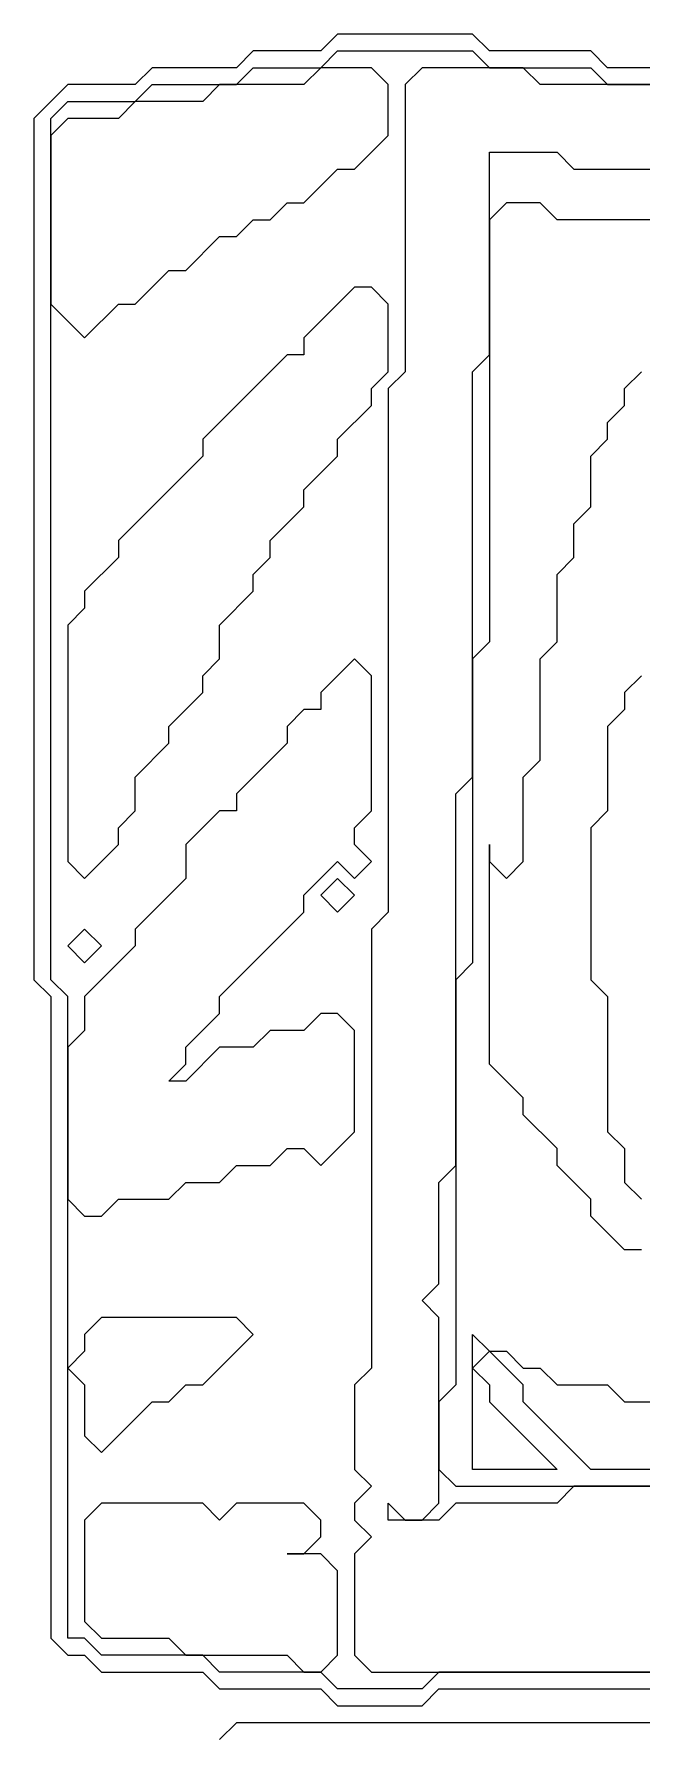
# Model space of a CAD drawing. Extents: x 1.99 to 8.01, y 0.51 to 9.28.
# Drawn here: x 1.985 to 3.044, y 6.319 to 9.279 of the extents above; entities that cross this region are included whole.
import ezdxf

# ---------------------------------------------------------------- set-up
doc = ezdxf.new("R2010")
doc.units = 0
doc.layers.get('0').update_dxf_attribs({"linetype": 'CONTINUOUS'})

msp = doc.modelspace()

# ---------------------------------------------------------------- linework, layer by layer
for points in [[(3.1912, 9.2206), (2.9853, 9.2206), (2.9559, 9.25), (2.7794, 9.25), (2.7794, 9.25), (2.75, 9.2794), (2.5147, 9.2794), (2.4853, 9.25), (2.3676, 9.25), (2.3382, 9.2206), (2.1912, 9.2206), (2.1618, 9.1912), (2.0441, 9.1912), (1.9853, 9.1324), (1.9853, 7.6324), (2.0147, 7.6029), (2.0147, 6.4853), (2.0441, 6.4559), (2.0735, 6.4559), (2.1029, 6.4265), (2.2794, 6.4265), (2.3088, 6.3971), (2.4853, 6.3971), (2.5147, 6.3676), (2.6618, 6.3676), (2.6912, 6.3971), (3.5441, 6.3971)], [(3.1912, 9.2206), (2.9853, 9.2206), (2.9559, 9.25), (2.7794, 9.25), (2.7794, 9.25), (2.75, 9.2794), (2.5147, 9.2794), (2.4853, 9.25), (2.3676, 9.25), (2.3382, 9.2206), (2.1912, 9.2206), (2.1618, 9.1912), (2.0441, 9.1912), (1.9853, 9.1324), (1.9853, 7.6324), (2.0147, 7.6029), (2.0147, 6.4853), (2.0441, 6.4559), (2.0735, 6.4559), (2.1029, 6.4265), (2.2794, 6.4265), (2.3088, 6.3971), (2.4853, 6.3971), (2.5147, 6.3676), (2.6618, 6.3676), (2.6912, 6.3971), (3.5441, 6.3971)], [(3.1912, 9.2206), (2.9853, 9.2206), (2.9559, 9.25), (2.7794, 9.25), (2.7794, 9.25), (2.75, 9.2794), (2.5147, 9.2794), (2.4853, 9.25), (2.3676, 9.25), (2.3382, 9.2206), (2.1912, 9.2206), (2.1618, 9.1912), (2.0441, 9.1912), (1.9853, 9.1324), (1.9853, 7.6324), (2.0147, 7.6029), (2.0147, 6.4853), (2.0441, 6.4559), (2.0735, 6.4559), (2.1029, 6.4265), (2.2794, 6.4265), (2.3088, 6.3971), (2.4853, 6.3971), (2.5147, 6.3676), (2.6618, 6.3676), (2.6912, 6.3971), (3.5441, 6.3971)], [(3.1912, 9.2206), (2.9853, 9.2206), (2.9559, 9.25), (2.7794, 9.25), (2.7794, 9.25), (2.75, 9.2794), (2.5147, 9.2794), (2.4853, 9.25), (2.3676, 9.25), (2.3382, 9.2206), (2.1912, 9.2206), (2.1618, 9.1912), (2.0441, 9.1912), (1.9853, 9.1324), (1.9853, 7.6324), (2.0147, 7.6029), (2.0147, 6.4853), (2.0441, 6.4559), (2.0735, 6.4559), (2.1029, 6.4265), (2.2794, 6.4265), (2.3088, 6.3971), (2.4853, 6.3971), (2.5147, 6.3676), (2.6618, 6.3676), (2.6912, 6.3971), (3.5441, 6.3971)], [(3.5441, 6.4265), (2.6912, 6.4265), (2.6618, 6.3971), (2.5147, 6.3971), (2.4853, 6.4265), (2.3088, 6.4265), (2.2794, 6.4559), (2.1029, 6.4559), (2.0735, 6.4853), (2.0441, 6.4853), (2.0441, 7.6029), (2.0147, 7.6324), (2.0147, 9.1324), (2.0441, 9.1618), (2.1618, 9.1618), (2.1912, 9.1912), (2.3382, 9.1912), (2.3676, 9.2206), (2.4853, 9.2206), (2.5147, 9.25), (2.5147, 9.25), (2.75, 9.25), (2.7794, 9.2206), (2.9559, 9.2206), (2.9853, 9.1912), (3.1912, 9.1912)], [(3.5441, 6.4265), (2.6912, 6.4265), (2.6618, 6.3971), (2.5147, 6.3971), (2.4853, 6.4265), (2.3088, 6.4265), (2.2794, 6.4559), (2.1029, 6.4559), (2.0735, 6.4853), (2.0441, 6.4853), (2.0441, 7.6029), (2.0147, 7.6324), (2.0147, 9.1324), (2.0441, 9.1618), (2.1618, 9.1618), (2.1912, 9.1912), (2.3382, 9.1912), (2.3676, 9.2206), (2.4853, 9.2206), (2.5147, 9.25), (2.5147, 9.25), (2.75, 9.25), (2.7794, 9.2206), (2.9559, 9.2206), (2.9853, 9.1912), (3.1912, 9.1912)], [(3.5441, 6.4265), (2.6912, 6.4265), (2.6618, 6.3971), (2.5147, 6.3971), (2.4853, 6.4265), (2.3088, 6.4265), (2.2794, 6.4559), (2.1029, 6.4559), (2.0735, 6.4853), (2.0441, 6.4853), (2.0441, 7.6029), (2.0147, 7.6324), (2.0147, 9.1324), (2.0441, 9.1618), (2.1618, 9.1618), (2.1912, 9.1912), (2.3382, 9.1912), (2.3676, 9.2206), (2.4853, 9.2206), (2.5147, 9.25), (2.5147, 9.25), (2.75, 9.25), (2.7794, 9.2206), (2.9559, 9.2206), (2.9853, 9.1912), (3.1912, 9.1912)], [(3.5441, 6.4265), (2.6912, 6.4265), (2.6618, 6.3971), (2.5147, 6.3971), (2.4853, 6.4265), (2.3088, 6.4265), (2.2794, 6.4559), (2.1029, 6.4559), (2.0735, 6.4853), (2.0441, 6.4853), (2.0441, 7.6029), (2.0147, 7.6324), (2.0147, 9.1324), (2.0441, 9.1618), (2.1618, 9.1618), (2.1912, 9.1912), (2.3382, 9.1912), (2.3676, 9.2206), (2.4853, 9.2206), (2.5147, 9.25), (2.5147, 9.25), (2.75, 9.25), (2.7794, 9.2206), (2.9559, 9.2206), (2.9853, 9.1912), (3.1912, 9.1912)], [(3.0735, 9.1912), (2.8676, 9.1912), (2.8676, 9.1912), (2.8382, 9.2206), (2.6618, 9.2206), (2.6324, 9.1912), (2.6324, 8.6912), (2.6029, 8.6618), (2.6029, 7.75), (2.5735, 7.7206), (2.5735, 6.9559), (2.5441, 6.9265), (2.5441, 6.7794), (2.5735, 6.75), (2.5441, 6.7206), (2.5441, 6.6912), (2.5735, 6.6618), (2.5441, 6.6324), (2.5441, 6.4559), (2.5735, 6.4265), (3.1029, 6.4265)], [(3.0735, 9.1912), (2.8676, 9.1912), (2.8676, 9.1912), (2.8382, 9.2206), (2.6618, 9.2206), (2.6324, 9.1912), (2.6324, 8.6912), (2.6029, 8.6618), (2.6029, 7.75), (2.5735, 7.7206), (2.5735, 6.9559), (2.5441, 6.9265), (2.5441, 6.7794), (2.5735, 6.75), (2.5441, 6.7206), (2.5441, 6.6912), (2.5735, 6.6618), (2.5441, 6.6324), (2.5441, 6.4559), (2.5735, 6.4265), (3.1029, 6.4265)], [(3.0735, 9.1912), (2.8676, 9.1912), (2.8676, 9.1912), (2.8382, 9.2206), (2.6618, 9.2206), (2.6324, 9.1912), (2.6324, 8.6912), (2.6029, 8.6618), (2.6029, 7.75), (2.5735, 7.7206), (2.5735, 6.9559), (2.5441, 6.9265), (2.5441, 6.7794), (2.5735, 6.75), (2.5441, 6.7206), (2.5441, 6.6912), (2.5735, 6.6618), (2.5441, 6.6324), (2.5441, 6.4559), (2.5735, 6.4265), (3.1029, 6.4265)], [(3.0735, 9.1912), (2.8676, 9.1912), (2.8676, 9.1912), (2.8382, 9.2206), (2.6618, 9.2206), (2.6324, 9.1912), (2.6324, 8.6912), (2.6029, 8.6618), (2.6029, 7.75), (2.5735, 7.7206), (2.5735, 6.9559), (2.5441, 6.9265), (2.5441, 6.7794), (2.5735, 6.75), (2.5441, 6.7206), (2.5441, 6.6912), (2.5735, 6.6618), (2.5441, 6.6324), (2.5441, 6.4559), (2.5735, 6.4265), (3.1029, 6.4265)], [(4.6324, 6.75), (2.9265, 6.75), (2.8971, 6.7206), (2.7206, 6.7206), (2.6912, 6.6912), (2.6029, 6.6912), (2.6029, 6.7206), (2.6324, 6.6912), (2.6618, 6.6912), (2.6912, 6.7206), (2.6912, 7.0441), (2.6618, 7.0735), (2.6912, 7.1029), (2.6912, 7.2794), (2.7206, 7.3088), (2.7206, 7.9559), (2.75, 7.9853), (2.75, 8.6912), (2.7794, 8.7206), (2.7794, 9.0735), (2.7794, 9.0735), (2.8971, 9.0735), (2.9265, 9.0441), (3.1324, 9.0441)], [(4.6324, 6.75), (2.9265, 6.75), (2.8971, 6.7206), (2.7206, 6.7206), (2.6912, 6.6912), (2.6029, 6.6912), (2.6029, 6.7206), (2.6324, 6.6912), (2.6618, 6.6912), (2.6912, 6.7206), (2.6912, 7.0441), (2.6618, 7.0735), (2.6912, 7.1029), (2.6912, 7.2794), (2.7206, 7.3088), (2.7206, 7.9559), (2.75, 7.9853), (2.75, 8.6912), (2.7794, 8.7206), (2.7794, 9.0735), (2.7794, 9.0735), (2.8971, 9.0735), (2.9265, 9.0441), (3.1324, 9.0441)], [(4.6324, 6.75), (2.9265, 6.75), (2.8971, 6.7206), (2.7206, 6.7206), (2.6912, 6.6912), (2.6618, 6.6912), (2.6912, 6.7206), (2.6912, 7.0441), (2.6618, 7.0735), (2.6912, 7.1029), (2.6912, 7.2794), (2.7206, 7.3088), (2.7206, 7.9559), (2.75, 7.9853), (2.75, 8.6912), (2.7794, 8.7206), (2.7794, 9.0735), (2.7794, 9.0735), (2.8971, 9.0735), (2.9265, 9.0441), (3.1324, 9.0441)], [(4.6324, 6.75), (2.9265, 6.75), (2.8971, 6.7206), (2.7206, 6.7206), (2.6912, 6.6912), (2.6618, 6.6912), (2.6912, 6.7206), (2.6912, 7.0441), (2.6618, 7.0735), (2.6912, 7.1029), (2.6912, 7.2794), (2.7206, 7.3088), (2.7206, 7.9559), (2.75, 7.9853), (2.75, 8.6912), (2.7794, 8.7206), (2.7794, 9.0735), (2.7794, 9.0735), (2.8971, 9.0735), (2.9265, 9.0441), (3.1324, 9.0441)], [(3.0735, 8.9559), (2.8971, 8.9559), (2.8971, 8.9559), (2.8676, 8.9853), (2.8088, 8.9853), (2.7794, 8.9559), (2.7794, 8.2206), (2.75, 8.1912), (2.75, 7.6618), (2.7206, 7.6324), (2.7206, 6.9265), (2.6912, 6.8971), (2.6912, 6.7794), (2.7206, 6.75), (3.9559, 6.75)], [(3.0735, 8.9559), (2.8971, 8.9559), (2.8971, 8.9559), (2.8676, 8.9853), (2.8088, 8.9853), (2.7794, 8.9559), (2.7794, 8.2206), (2.75, 8.1912), (2.75, 7.6618), (2.7206, 7.6324), (2.7206, 6.9265), (2.6912, 6.8971), (2.6912, 6.7794), (2.7206, 6.75), (3.9559, 6.75)], [(3.0735, 8.9559), (2.8971, 8.9559), (2.8971, 8.9559), (2.8676, 8.9853), (2.8088, 8.9853), (2.7794, 8.9559), (2.7794, 8.2206), (2.75, 8.1912), (2.75, 7.6618), (2.7206, 7.6324), (2.7206, 6.9265), (2.6912, 6.8971), (2.6912, 6.7794), (2.7206, 6.75), (3.9559, 6.75)], [(3.0735, 8.9559), (2.8971, 8.9559), (2.8971, 8.9559), (2.8676, 8.9853), (2.8088, 8.9853), (2.7794, 8.9559), (2.7794, 8.2206), (2.75, 8.1912), (2.75, 7.6618), (2.7206, 7.6324), (2.7206, 6.9265), (2.6912, 6.8971), (2.6912, 6.7794), (2.7206, 6.75), (3.9559, 6.75)], [(3.0441, 7.1618), (3.0147, 7.1618), (2.9559, 7.2206), (2.9559, 7.25), (2.8971, 7.3088), (2.8971, 7.3382), (2.8382, 7.3971), (2.8382, 7.4265), (2.7794, 7.4853), (2.7794, 7.8676), (2.7794, 7.8382), (2.8088, 7.8088), (2.8382, 7.8382), (2.8382, 7.9853), (2.8676, 8.0147), (2.8676, 8.1912), (2.8971, 8.2206), (2.8971, 8.3382), (2.9265, 8.3676), (2.9265, 8.4265), (2.9559, 8.4559), (2.9559, 8.5441), (2.9853, 8.5735), (2.9853, 8.6029), (3.0147, 8.6324), (3.0147, 8.6618), (3.0441, 8.6912)], [(3.0441, 7.1618), (3.0147, 7.1618), (2.9559, 7.2206), (2.9559, 7.25), (2.8971, 7.3088), (2.8971, 7.3382), (2.8382, 7.3971), (2.8382, 7.4265), (2.7794, 7.4853), (2.7794, 7.8676), (2.7794, 7.8382), (2.8088, 7.8088), (2.8382, 7.8382), (2.8382, 7.9853), (2.8676, 8.0147), (2.8676, 8.1912), (2.8971, 8.2206), (2.8971, 8.3382), (2.9265, 8.3676), (2.9265, 8.4265), (2.9559, 8.4559), (2.9559, 8.5441), (2.9853, 8.5735), (2.9853, 8.6029), (3.0147, 8.6324), (3.0147, 8.6618), (3.0441, 8.6912)], [(3.0441, 7.1618), (3.0147, 7.1618), (2.9559, 7.2206), (2.9559, 7.25), (2.8971, 7.3088), (2.8971, 7.3382), (2.8382, 7.3971), (2.8382, 7.4265), (2.7794, 7.4853), (2.7794, 7.8382), (2.8088, 7.8088), (2.8382, 7.8382), (2.8382, 7.9853), (2.8676, 8.0147), (2.8676, 8.1912), (2.8971, 8.2206), (2.8971, 8.3382), (2.9265, 8.3676), (2.9265, 8.4265), (2.9559, 8.4559), (2.9559, 8.5441), (2.9853, 8.5735), (2.9853, 8.6029), (3.0147, 8.6324), (3.0147, 8.6618), (3.0441, 8.6912)], [(3.0441, 7.1618), (3.0147, 7.1618), (2.9559, 7.2206), (2.9559, 7.25), (2.8971, 7.3088), (2.8971, 7.3382), (2.8382, 7.3971), (2.8382, 7.4265), (2.7794, 7.4853), (2.7794, 7.8382), (2.8088, 7.8088), (2.8382, 7.8382), (2.8382, 7.9853), (2.8676, 8.0147), (2.8676, 8.1912), (2.8971, 8.2206), (2.8971, 8.3382), (2.9265, 8.3676), (2.9265, 8.4265), (2.9559, 8.4559), (2.9559, 8.5441), (2.9853, 8.5735), (2.9853, 8.6029), (3.0147, 8.6324), (3.0147, 8.6618), (3.0441, 8.6912)], [(3.0441, 8.1618), (3.0147, 8.1324), (3.0147, 8.1029), (2.9853, 8.0735), (2.9853, 7.9265), (2.9559, 7.8971), (2.9559, 7.6324), (2.9853, 7.6029), (2.9853, 7.3676), (3.0147, 7.3382), (3.0147, 7.2794), (3.0441, 7.25)], [(3.0441, 8.1618), (3.0147, 8.1324), (3.0147, 8.1029), (2.9853, 8.0735), (2.9853, 7.9265), (2.9559, 7.8971), (2.9559, 7.6324), (2.9853, 7.6029), (2.9853, 7.3676), (3.0147, 7.3382), (3.0147, 7.2794), (3.0441, 7.25)], [(3.0441, 8.1618), (3.0147, 8.1324), (3.0147, 8.1029), (2.9853, 8.0735), (2.9853, 7.9265), (2.9559, 7.8971), (2.9559, 7.6324), (2.9853, 7.6029), (2.9853, 7.3676), (3.0147, 7.3382), (3.0147, 7.2794), (3.0441, 7.25)], [(3.0441, 8.1618), (3.0147, 8.1324), (3.0147, 8.1029), (2.9853, 8.0735), (2.9853, 7.9265), (2.9559, 7.8971), (2.9559, 7.6324), (2.9853, 7.6029), (2.9853, 7.3676), (3.0147, 7.3382), (3.0147, 7.2794), (3.0441, 7.25)], [(3.3088, 6.7794), (2.9559, 6.7794), (2.8382, 6.8971), (2.8382, 6.9265), (2.7794, 6.9853), (2.75, 6.9559), (2.7794, 6.9265), (2.7794, 6.8971), (2.8971, 6.7794), (2.75, 6.7794), (2.75, 7.0147), (2.7794, 6.9853), (2.8088, 6.9853), (2.8382, 6.9559), (2.8676, 6.9559), (2.8971, 6.9265), (2.9853, 6.9265), (3.0147, 6.8971), (3.1618, 6.8971)], [(3.3088, 6.7794), (2.9559, 6.7794), (2.8382, 6.8971), (2.8382, 6.9265), (2.7794, 6.9853), (2.75, 6.9559), (2.7794, 6.9265), (2.7794, 6.8971), (2.8971, 6.7794), (2.75, 6.7794), (2.75, 7.0147), (2.7794, 6.9853), (2.8088, 6.9853), (2.8382, 6.9559), (2.8676, 6.9559), (2.8971, 6.9265), (2.9853, 6.9265), (3.0147, 6.8971), (3.1618, 6.8971)], [(3.3088, 6.7794), (2.9559, 6.7794), (2.8382, 6.8971), (2.8382, 6.9265), (2.7794, 6.9853), (2.75, 6.9559), (2.7794, 6.9265), (2.7794, 6.8971), (2.8971, 6.7794), (2.75, 6.7794), (2.75, 7.0147), (2.7794, 6.9853), (2.8088, 6.9853), (2.8382, 6.9559), (2.8676, 6.9559), (2.8971, 6.9265), (2.9853, 6.9265), (3.0147, 6.8971), (3.1618, 6.8971)], [(3.3088, 6.7794), (2.9559, 6.7794), (2.8382, 6.8971), (2.8382, 6.9265), (2.7794, 6.9853), (2.75, 6.9559), (2.7794, 6.9265), (2.7794, 6.8971), (2.8971, 6.7794), (2.75, 6.7794), (2.75, 7.0147), (2.7794, 6.9853), (2.8088, 6.9853), (2.8382, 6.9559), (2.8676, 6.9559), (2.8971, 6.9265), (2.9853, 6.9265), (3.0147, 6.8971), (3.1618, 6.8971)], [(4.9265, 6.3088), (4.8971, 6.3382), (4.7794, 6.3382), (4.75, 6.3676), (4.6324, 6.3676), (4.6324, 6.3676), (4.6029, 6.3971), (3.9265, 6.3971), (3.8971, 6.3676), (3.1029, 6.3676), (3.0735, 6.3382), (2.3382, 6.3382), (2.3088, 6.3088)], [(4.9265, 6.3088), (4.8971, 6.3382), (4.7794, 6.3382), (4.75, 6.3676), (4.6324, 6.3676), (4.6324, 6.3676), (4.6029, 6.3971), (3.9265, 6.3971), (3.8971, 6.3676), (3.1029, 6.3676), (3.0735, 6.3382), (2.3382, 6.3382), (2.3088, 6.3088)], [(4.9265, 6.3088), (4.8971, 6.3382), (4.7794, 6.3382), (4.75, 6.3676), (4.6324, 6.3676), (4.6324, 6.3676), (4.6029, 6.3971), (3.9265, 6.3971), (3.8971, 6.3676), (3.1029, 6.3676), (3.0735, 6.3382), (2.3382, 6.3382), (2.3088, 6.3088)], [(4.9265, 6.3088), (4.8971, 6.3382), (4.7794, 6.3382), (4.75, 6.3676), (4.6324, 6.3676), (4.6324, 6.3676), (4.6029, 6.3971), (3.9265, 6.3971), (3.8971, 6.3676), (3.1029, 6.3676), (3.0735, 6.3382), (2.3382, 6.3382), (2.3088, 6.3088)]]:
    msp.add_lwpolyline(points)
for points in [[(2.6029, 9.1912), (2.5735, 9.2206), (2.4853, 9.2206), (2.4559, 9.1912), (2.3088, 9.1912), (2.2794, 9.1618), (2.1618, 9.1618), (2.1324, 9.1324), (2.0441, 9.1324), (2.0147, 9.1029), (2.0147, 8.8088), (2.0735, 8.75), (2.1324, 8.8088), (2.1618, 8.8088), (2.2206, 8.8676), (2.25, 8.8676), (2.3088, 8.9265), (2.3382, 8.9265), (2.3676, 8.9559), (2.3971, 8.9559), (2.4265, 8.9853), (2.4559, 8.9853), (2.5147, 9.0441), (2.5441, 9.0441), (2.6029, 9.1029), (2.6029, 9.1912)], [(2.6029, 9.1912), (2.5735, 9.2206), (2.4853, 9.2206), (2.4559, 9.1912), (2.3088, 9.1912), (2.2794, 9.1618), (2.1618, 9.1618), (2.1324, 9.1324), (2.0441, 9.1324), (2.0147, 9.1029), (2.0147, 8.8088), (2.0735, 8.75), (2.1324, 8.8088), (2.1618, 8.8088), (2.2206, 8.8676), (2.25, 8.8676), (2.3088, 8.9265), (2.3382, 8.9265), (2.3676, 8.9559), (2.3971, 8.9559), (2.4265, 8.9853), (2.4559, 8.9853), (2.5147, 9.0441), (2.5441, 9.0441), (2.6029, 9.1029), (2.6029, 9.1912)], [(2.6029, 9.1912), (2.5735, 9.2206), (2.4853, 9.2206), (2.4559, 9.1912), (2.3088, 9.1912), (2.2794, 9.1618), (2.1618, 9.1618), (2.1324, 9.1324), (2.0441, 9.1324), (2.0147, 9.1029), (2.0147, 8.8088), (2.0735, 8.75), (2.1324, 8.8088), (2.1618, 8.8088), (2.2206, 8.8676), (2.25, 8.8676), (2.3088, 8.9265), (2.3382, 8.9265), (2.3676, 8.9559), (2.3971, 8.9559), (2.4265, 8.9853), (2.4559, 8.9853), (2.5147, 9.0441), (2.5441, 9.0441), (2.6029, 9.1029), (2.6029, 9.1912)], [(2.6029, 9.1912), (2.5735, 9.2206), (2.4853, 9.2206), (2.4559, 9.1912), (2.3088, 9.1912), (2.2794, 9.1618), (2.1618, 9.1618), (2.1324, 9.1324), (2.0441, 9.1324), (2.0147, 9.1029), (2.0147, 8.8088), (2.0735, 8.75), (2.1324, 8.8088), (2.1618, 8.8088), (2.2206, 8.8676), (2.25, 8.8676), (2.3088, 8.9265), (2.3382, 8.9265), (2.3676, 8.9559), (2.3971, 8.9559), (2.4265, 8.9853), (2.4559, 8.9853), (2.5147, 9.0441), (2.5441, 9.0441), (2.6029, 9.1029), (2.6029, 9.1912)], [(2.6029, 8.8088), (2.5735, 8.8382), (2.5441, 8.8382), (2.4559, 8.75), (2.4559, 8.7206), (2.4265, 8.7206), (2.2794, 8.5735), (2.2794, 8.5441), (2.1324, 8.3971), (2.1324, 8.3676), (2.0735, 8.3088), (2.0735, 8.2794), (2.0441, 8.25), (2.0441, 7.8382), (2.0735, 7.8088), (2.1324, 7.8676), (2.1324, 7.8971), (2.1618, 7.9265), (2.1618, 7.9853), (2.2206, 8.0441), (2.2206, 8.0735), (2.2794, 8.1324), (2.2794, 8.1618), (2.3088, 8.1912), (2.3088, 8.25), (2.3676, 8.3088), (2.3676, 8.3382), (2.3971, 8.3676), (2.3971, 8.3971), (2.4559, 8.4559), (2.4559, 8.4853), (2.5147, 8.5441), (2.5147, 8.5735), (2.5735, 8.6324), (2.5735, 8.6618), (2.6029, 8.6912), (2.6029, 8.8088)], [(2.6029, 8.8088), (2.5735, 8.8382), (2.5441, 8.8382), (2.4559, 8.75), (2.4559, 8.7206), (2.4265, 8.7206), (2.2794, 8.5735), (2.2794, 8.5441), (2.1324, 8.3971), (2.1324, 8.3676), (2.0735, 8.3088), (2.0735, 8.2794), (2.0441, 8.25), (2.0441, 7.8382), (2.0735, 7.8088), (2.1324, 7.8676), (2.1324, 7.8971), (2.1618, 7.9265), (2.1618, 7.9853), (2.2206, 8.0441), (2.2206, 8.0735), (2.2794, 8.1324), (2.2794, 8.1618), (2.3088, 8.1912), (2.3088, 8.25), (2.3676, 8.3088), (2.3676, 8.3382), (2.3971, 8.3676), (2.3971, 8.3971), (2.4559, 8.4559), (2.4559, 8.4853), (2.5147, 8.5441), (2.5147, 8.5735), (2.5735, 8.6324), (2.5735, 8.6618), (2.6029, 8.6912), (2.6029, 8.8088)], [(2.6029, 8.8088), (2.5735, 8.8382), (2.5441, 8.8382), (2.4559, 8.75), (2.4559, 8.7206), (2.4265, 8.7206), (2.2794, 8.5735), (2.2794, 8.5441), (2.1324, 8.3971), (2.1324, 8.3676), (2.0735, 8.3088), (2.0735, 8.2794), (2.0441, 8.25), (2.0441, 7.8382), (2.0735, 7.8088), (2.1324, 7.8676), (2.1324, 7.8971), (2.1618, 7.9265), (2.1618, 7.9853), (2.2206, 8.0441), (2.2206, 8.0735), (2.2794, 8.1324), (2.2794, 8.1618), (2.3088, 8.1912), (2.3088, 8.25), (2.3676, 8.3088), (2.3676, 8.3382), (2.3971, 8.3676), (2.3971, 8.3971), (2.4559, 8.4559), (2.4559, 8.4853), (2.5147, 8.5441), (2.5147, 8.5735), (2.5735, 8.6324), (2.5735, 8.6618), (2.6029, 8.6912), (2.6029, 8.8088)], [(2.6029, 8.8088), (2.5735, 8.8382), (2.5441, 8.8382), (2.4559, 8.75), (2.4559, 8.7206), (2.4265, 8.7206), (2.2794, 8.5735), (2.2794, 8.5441), (2.1324, 8.3971), (2.1324, 8.3676), (2.0735, 8.3088), (2.0735, 8.2794), (2.0441, 8.25), (2.0441, 7.8382), (2.0735, 7.8088), (2.1324, 7.8676), (2.1324, 7.8971), (2.1618, 7.9265), (2.1618, 7.9853), (2.2206, 8.0441), (2.2206, 8.0735), (2.2794, 8.1324), (2.2794, 8.1618), (2.3088, 8.1912), (2.3088, 8.25), (2.3676, 8.3088), (2.3676, 8.3382), (2.3971, 8.3676), (2.3971, 8.3971), (2.4559, 8.4559), (2.4559, 8.4853), (2.5147, 8.5441), (2.5147, 8.5735), (2.5735, 8.6324), (2.5735, 8.6618), (2.6029, 8.6912), (2.6029, 8.8088)], [(2.5735, 8.1618), (2.5441, 8.1912), (2.4853, 8.1324), (2.4853, 8.1029), (2.4559, 8.1029), (2.4265, 8.0735), (2.4265, 8.0441), (2.3382, 7.9559), (2.3382, 7.9265), (2.3088, 7.9265), (2.25, 7.8676), (2.25, 7.8088), (2.1618, 7.7206), (2.1618, 7.6912), (2.0735, 7.6029), (2.0735, 7.5441), (2.0441, 7.5147), (2.0441, 7.25), (2.0735, 7.2206), (2.1029, 7.2206), (2.1324, 7.25), (2.2206, 7.25), (2.25, 7.2794), (2.3088, 7.2794), (2.3382, 7.3088), (2.3971, 7.3088), (2.4265, 7.3382), (2.4559, 7.3382), (2.4853, 7.3088), (2.5441, 7.3676), (2.5441, 7.5441), (2.5147, 7.5735), (2.4853, 7.5735), (2.4559, 7.5441), (2.3971, 7.5441), (2.3676, 7.5147), (2.3088, 7.5147), (2.25, 7.4559), (2.2206, 7.4559), (2.25, 7.4853), (2.25, 7.5147), (2.3088, 7.5735), (2.3088, 7.6029), (2.4559, 7.75), (2.4559, 7.7794), (2.5147, 7.8382), (2.5441, 7.8088), (2.5735, 7.8382), (2.5441, 7.8676), (2.5441, 7.8971), (2.5735, 7.9265), (2.5735, 8.1618)], [(2.5735, 8.1618), (2.5441, 8.1912), (2.4853, 8.1324), (2.4853, 8.1029), (2.4559, 8.1029), (2.4265, 8.0735), (2.4265, 8.0441), (2.3382, 7.9559), (2.3382, 7.9265), (2.3088, 7.9265), (2.25, 7.8676), (2.25, 7.8088), (2.1618, 7.7206), (2.1618, 7.6912), (2.0735, 7.6029), (2.0735, 7.5441), (2.0441, 7.5147), (2.0441, 7.25), (2.0735, 7.2206), (2.1029, 7.2206), (2.1324, 7.25), (2.2206, 7.25), (2.25, 7.2794), (2.3088, 7.2794), (2.3382, 7.3088), (2.3971, 7.3088), (2.4265, 7.3382), (2.4559, 7.3382), (2.4853, 7.3088), (2.5441, 7.3676), (2.5441, 7.5441), (2.5147, 7.5735), (2.4853, 7.5735), (2.4559, 7.5441), (2.3971, 7.5441), (2.3676, 7.5147), (2.3088, 7.5147), (2.25, 7.4559), (2.2206, 7.4559), (2.25, 7.4853), (2.25, 7.5147), (2.3088, 7.5735), (2.3088, 7.6029), (2.4559, 7.75), (2.4559, 7.7794), (2.5147, 7.8382), (2.5441, 7.8088), (2.5735, 7.8382), (2.5441, 7.8676), (2.5441, 7.8971), (2.5735, 7.9265), (2.5735, 8.1618)], [(2.5735, 8.1618), (2.5441, 8.1912), (2.4853, 8.1324), (2.4853, 8.1029), (2.4559, 8.1029), (2.4265, 8.0735), (2.4265, 8.0441), (2.3382, 7.9559), (2.3382, 7.9265), (2.3088, 7.9265), (2.25, 7.8676), (2.25, 7.8088), (2.1618, 7.7206), (2.1618, 7.6912), (2.0735, 7.6029), (2.0735, 7.5441), (2.0441, 7.5147), (2.0441, 7.25), (2.0735, 7.2206), (2.1029, 7.2206), (2.1324, 7.25), (2.2206, 7.25), (2.25, 7.2794), (2.3088, 7.2794), (2.3382, 7.3088), (2.3971, 7.3088), (2.4265, 7.3382), (2.4559, 7.3382), (2.4853, 7.3088), (2.5441, 7.3676), (2.5441, 7.5441), (2.5147, 7.5735), (2.4853, 7.5735), (2.4559, 7.5441), (2.3971, 7.5441), (2.3676, 7.5147), (2.3088, 7.5147), (2.25, 7.4559), (2.2206, 7.4559), (2.25, 7.4853), (2.25, 7.5147), (2.3088, 7.5735), (2.3088, 7.6029), (2.4559, 7.75), (2.4559, 7.7794), (2.5147, 7.8382), (2.5441, 7.8088), (2.5735, 7.8382), (2.5441, 7.8676), (2.5441, 7.8971), (2.5735, 7.9265), (2.5735, 8.1618)], [(2.5735, 8.1618), (2.5441, 8.1912), (2.4853, 8.1324), (2.4853, 8.1029), (2.4559, 8.1029), (2.4265, 8.0735), (2.4265, 8.0441), (2.3382, 7.9559), (2.3382, 7.9265), (2.3088, 7.9265), (2.25, 7.8676), (2.25, 7.8088), (2.1618, 7.7206), (2.1618, 7.6912), (2.0735, 7.6029), (2.0735, 7.5441), (2.0441, 7.5147), (2.0441, 7.25), (2.0735, 7.2206), (2.1029, 7.2206), (2.1324, 7.25), (2.2206, 7.25), (2.25, 7.2794), (2.3088, 7.2794), (2.3382, 7.3088), (2.3971, 7.3088), (2.4265, 7.3382), (2.4559, 7.3382), (2.4853, 7.3088), (2.5441, 7.3676), (2.5441, 7.5441), (2.5147, 7.5735), (2.4853, 7.5735), (2.4559, 7.5441), (2.3971, 7.5441), (2.3676, 7.5147), (2.3088, 7.5147), (2.25, 7.4559), (2.2206, 7.4559), (2.25, 7.4853), (2.25, 7.5147), (2.3088, 7.5735), (2.3088, 7.6029), (2.4559, 7.75), (2.4559, 7.7794), (2.5147, 7.8382), (2.5441, 7.8088), (2.5735, 7.8382), (2.5441, 7.8676), (2.5441, 7.8971), (2.5735, 7.9265), (2.5735, 8.1618)], [(2.5441, 7.7794), (2.5147, 7.8088), (2.4853, 7.7794), (2.5147, 7.75), (2.5441, 7.7794)], [(2.5441, 7.7794), (2.5147, 7.8088), (2.4853, 7.7794), (2.5147, 7.75), (2.5441, 7.7794)], [(2.5441, 7.7794), (2.5147, 7.8088), (2.4853, 7.7794), (2.5147, 7.75), (2.5441, 7.7794)], [(2.5441, 7.7794), (2.5147, 7.8088), (2.4853, 7.7794), (2.5147, 7.75), (2.5441, 7.7794)], [(2.1029, 7.6912), (2.0735, 7.7206), (2.0441, 7.6912), (2.0735, 7.6618), (2.1029, 7.6912)], [(2.1029, 7.6912), (2.0735, 7.7206), (2.0441, 7.6912), (2.0735, 7.6618), (2.1029, 7.6912)], [(2.1029, 7.6912), (2.0735, 7.7206), (2.0441, 7.6912), (2.0735, 7.6618), (2.1029, 7.6912)], [(2.1029, 7.6912), (2.0735, 7.7206), (2.0441, 7.6912), (2.0735, 7.6618), (2.1029, 7.6912)], [(2.3676, 7.0147), (2.3382, 7.0441), (2.1029, 7.0441), (2.0735, 7.0147), (2.0735, 6.9853), (2.0441, 6.9559), (2.0735, 6.9265), (2.0735, 6.8382), (2.1029, 6.8088), (2.1912, 6.8971), (2.2206, 6.8971), (2.25, 6.9265), (2.2794, 6.9265), (2.3676, 7.0147)], [(2.3676, 7.0147), (2.3382, 7.0441), (2.1029, 7.0441), (2.0735, 7.0147), (2.0735, 6.9853), (2.0441, 6.9559), (2.0735, 6.9265), (2.0735, 6.8382), (2.1029, 6.8088), (2.1912, 6.8971), (2.2206, 6.8971), (2.25, 6.9265), (2.2794, 6.9265), (2.3676, 7.0147)], [(2.3676, 7.0147), (2.3382, 7.0441), (2.1029, 7.0441), (2.0735, 7.0147), (2.0735, 6.9853), (2.0441, 6.9559), (2.0735, 6.9265), (2.0735, 6.8382), (2.1029, 6.8088), (2.1912, 6.8971), (2.2206, 6.8971), (2.25, 6.9265), (2.2794, 6.9265), (2.3676, 7.0147)], [(2.3676, 7.0147), (2.3382, 7.0441), (2.1029, 7.0441), (2.0735, 7.0147), (2.0735, 6.9853), (2.0441, 6.9559), (2.0735, 6.9265), (2.0735, 6.8382), (2.1029, 6.8088), (2.1912, 6.8971), (2.2206, 6.8971), (2.25, 6.9265), (2.2794, 6.9265), (2.3676, 7.0147)], [(2.3088, 6.6912), (2.2794, 6.7206), (2.1029, 6.7206), (2.0735, 6.6912), (2.0735, 6.5147), (2.1029, 6.4853), (2.2206, 6.4853), (2.25, 6.4559), (2.4265, 6.4559), (2.4559, 6.4265), (2.4853, 6.4265), (2.5147, 6.4559), (2.5147, 6.6029), (2.4853, 6.6324), (2.4265, 6.6324), (2.4559, 6.6324), (2.4853, 6.6618), (2.4853, 6.6912), (2.4559, 6.7206), (2.3382, 6.7206), (2.3088, 6.6912)], [(2.3088, 6.6912), (2.2794, 6.7206), (2.1029, 6.7206), (2.0735, 6.6912), (2.0735, 6.5147), (2.1029, 6.4853), (2.2206, 6.4853), (2.25, 6.4559), (2.4265, 6.4559), (2.4559, 6.4265), (2.4853, 6.4265), (2.5147, 6.4559), (2.5147, 6.6029), (2.4853, 6.6324), (2.4265, 6.6324), (2.4559, 6.6324), (2.4853, 6.6618), (2.4853, 6.6912), (2.4559, 6.7206), (2.3382, 6.7206), (2.3088, 6.6912)], [(2.3088, 6.6912), (2.2794, 6.7206), (2.1029, 6.7206), (2.0735, 6.6912), (2.0735, 6.5147), (2.1029, 6.4853), (2.2206, 6.4853), (2.25, 6.4559), (2.4265, 6.4559), (2.4559, 6.4265), (2.4853, 6.4265), (2.5147, 6.4559), (2.5147, 6.6029), (2.4853, 6.6324), (2.4559, 6.6324), (2.4853, 6.6618), (2.4853, 6.6912), (2.4559, 6.7206), (2.3382, 6.7206), (2.3088, 6.6912)], [(2.3088, 6.6912), (2.2794, 6.7206), (2.1029, 6.7206), (2.0735, 6.6912), (2.0735, 6.5147), (2.1029, 6.4853), (2.2206, 6.4853), (2.25, 6.4559), (2.4265, 6.4559), (2.4559, 6.4265), (2.4853, 6.4265), (2.5147, 6.4559), (2.5147, 6.6029), (2.4853, 6.6324), (2.4559, 6.6324), (2.4853, 6.6618), (2.4853, 6.6912), (2.4559, 6.7206), (2.3382, 6.7206), (2.3088, 6.6912)]]:
    msp.add_lwpolyline(points, close=True)

doc.saveas('drawing.dxf')
